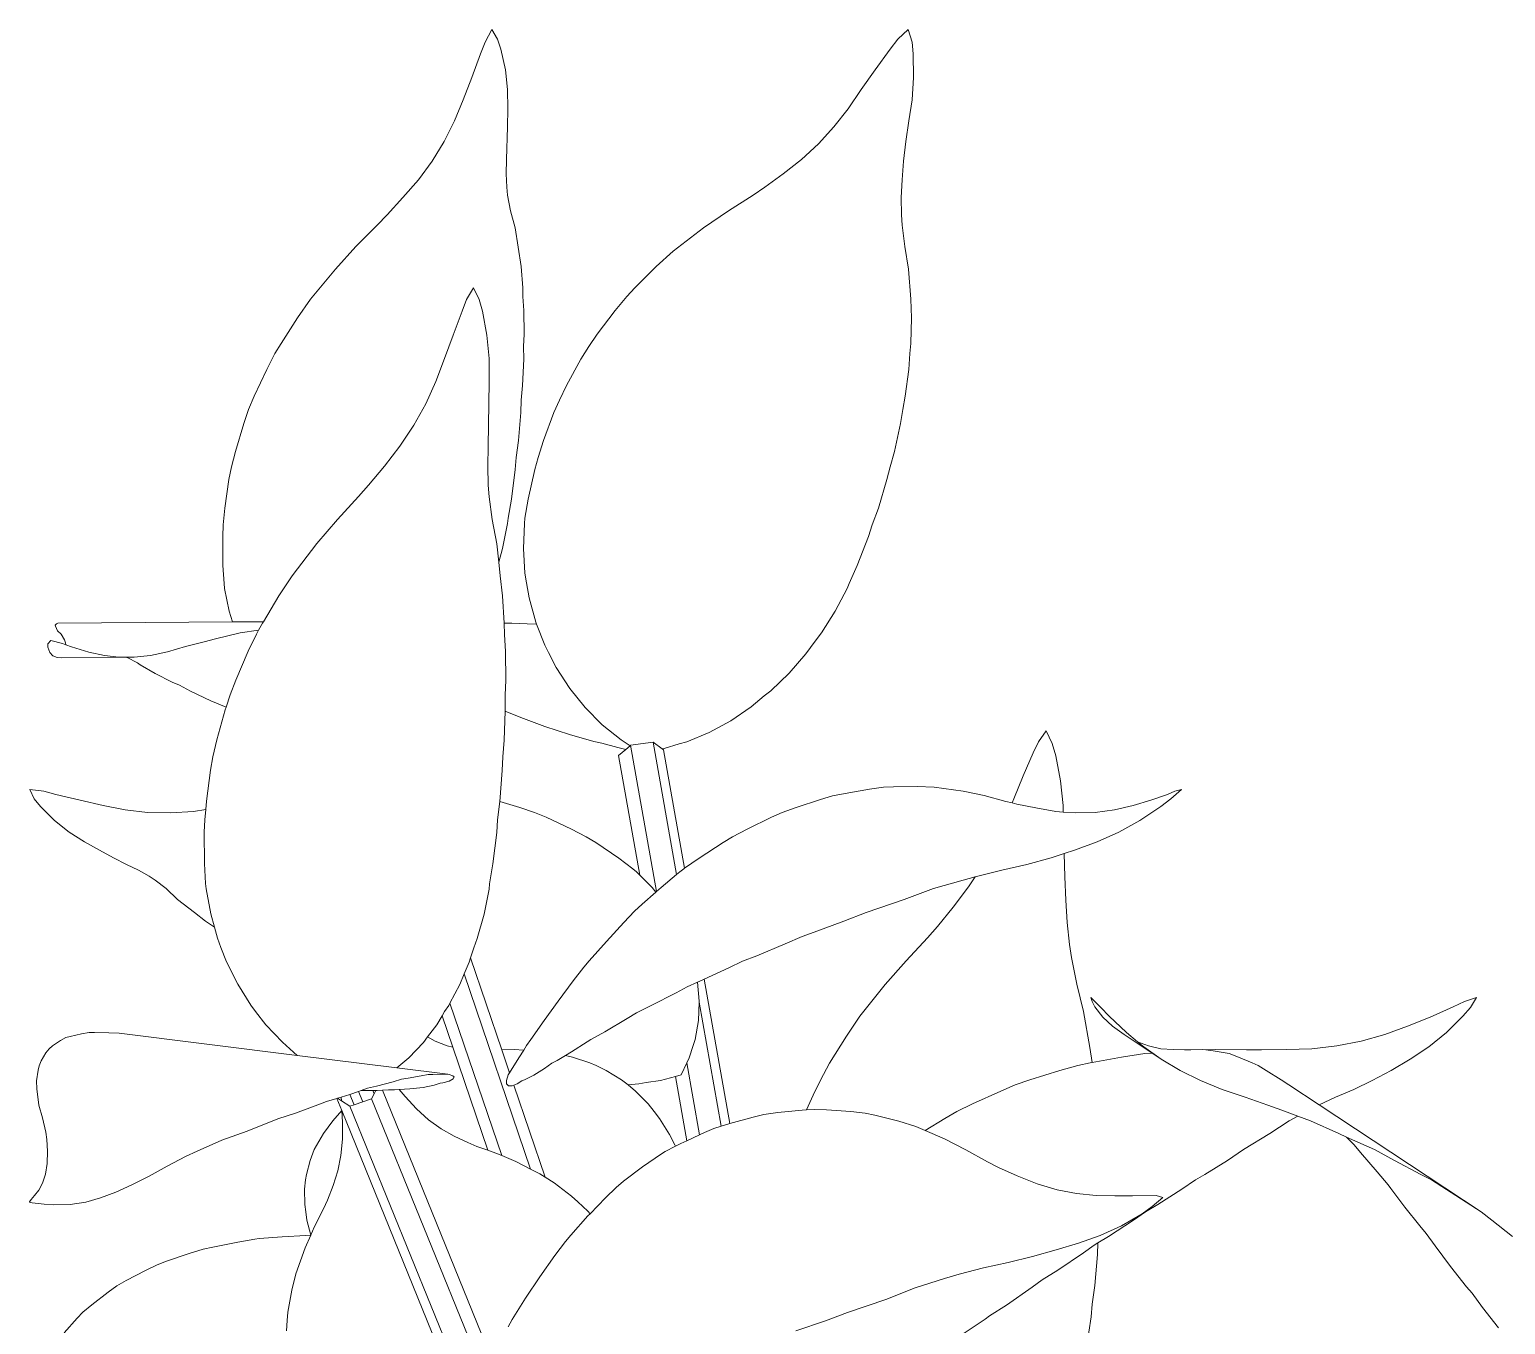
# Model space of a CAD drawing. Header units: metres. Extents: x 12.2 to 77.2, y 18.8 to 35.5.
# Drawn here: x 56.2388 to 56.5963, y 30.3797 to 30.6933 of the extents above; entities that cross this region are included whole.
import ezdxf

# ---------------------------------------------------------------- set-up
doc = ezdxf.new("R2010")
doc.units = ezdxf.units.M
doc.layers.add('0inne_gulv', color=7, linetype='Continuous', lineweight=13)

# ---------------------------------------------------------------- blocks, each defined once
blk = doc.blocks.new('One bedroom house fr')
for p, q in [((1.35271, -1.77293), (1.35104, -1.77595)), ((1.35271, -1.77293), (1.35408, -1.77525)), ((1.45354, -1.77293), (1.45101, -1.77525)), ((1.45354, -1.77293), (1.45448, -1.77595)), ((1.34996, -1.77883), (1.35104, -1.77595)), ((1.35489, -1.7777), (1.35408, -1.77525)), ((1.44914, -1.7777), (1.45101, -1.77525)), ((1.45477, -1.77883), (1.45448, -1.77595)), ((1.34996, -1.77883), (1.34779, -1.78454)), ((1.35489, -1.7777), (1.35597, -1.78266)), ((1.44914, -1.7777), (1.44552, -1.78266)), ((1.45477, -1.77883), (1.45486, -1.78454)), ((1.35649, -1.78746), (1.35597, -1.78266)), ((1.44217, -1.78746), (1.44552, -1.78266)), ((1.34571, -1.78993), (1.34779, -1.78454)), ((1.35652, -1.79211), (1.35649, -1.78746)), ((1.43898, -1.79211), (1.44217, -1.78746)), ((1.45448, -1.78993), (1.45486, -1.78454)), ((1.34362, -1.79507), (1.34571, -1.78993)), ((1.45372, -1.79507), (1.45448, -1.78993)), ((1.35652, -1.79211), (1.35645, -1.79651)), ((1.43898, -1.79211), (1.43555, -1.79651)), ((1.34116, -1.80002), (1.34362, -1.79507)), ((1.35645, -1.79651), (1.35626, -1.8044)), ((1.43555, -1.79651), (1.43178, -1.80062)), ((1.453, -1.80002), (1.45372, -1.79507)), ((1.34116, -1.80002), (1.33826, -1.80477)), ((1.43178, -1.80062), (1.42767, -1.8044)), ((1.453, -1.80002), (1.45243, -1.80477)), ((1.33826, -1.80477), (1.3349, -1.80931)), ((1.35626, -1.8044), (1.35615, -1.80785)), ((1.42767, -1.8044), (1.42327, -1.80785)), ((1.45243, -1.80477), (1.45205, -1.80931)), ((1.35629, -1.81112), (1.35615, -1.80785)), ((1.41878, -1.81112), (1.42327, -1.80785)), ((1.33113, -1.8136), (1.3349, -1.80931)), ((1.35629, -1.81112), (1.35651, -1.81305)), ((1.41878, -1.81112), (1.41595, -1.81305)), ((1.45182, -1.8136), (1.45205, -1.80931)), ((1.33113, -1.8136), (1.32729, -1.81779)), ((1.35651, -1.81305), (1.35723, -1.81683)), ((1.41595, -1.81305), (1.40997, -1.81683)), ((1.45182, -1.8136), (1.45188, -1.81779)), ((1.32729, -1.81779), (1.32486, -1.82032)), ((1.35833, -1.82098), (1.35723, -1.81683)), ((1.40393, -1.82098), (1.40997, -1.81683)), ((1.45188, -1.81779), (1.45206, -1.82032)), ((1.32486, -1.82032), (1.31974, -1.82545)), ((1.35833, -1.82098), (1.35977, -1.83033)), ((1.3966, -1.82664), (1.40393, -1.82098)), ((1.45206, -1.82032), (1.45275, -1.82545)), ((1.31974, -1.82545), (1.31477, -1.83099)), ((1.3925, -1.83033), (1.3966, -1.82664)), ((1.45275, -1.82545), (1.45365, -1.83099)), ((1.36018, -1.83548), (1.35977, -1.83033)), ((1.38732, -1.83548), (1.3925, -1.83033)), ((1.31477, -1.83099), (1.30876, -1.83822)), ((1.45365, -1.83099), (1.45416, -1.83822)), ((1.34823, -1.83547), (1.34657, -1.83832)), ((1.34823, -1.83547), (1.34961, -1.83832)), ((1.36018, -1.83548), (1.3602, -1.83762)), ((1.3602, -1.83762), (1.36045, -1.84097)), ((1.38537, -1.83762), (1.38256, -1.84097)), ((1.38732, -1.83548), (1.38537, -1.83762)), ((1.30876, -1.83822), (1.30559, -1.84278)), ((1.34548, -1.84117), (1.34332, -1.84696)), ((1.34548, -1.84117), (1.34657, -1.83832)), ((1.35041, -1.84117), (1.34961, -1.83832)), ((1.35041, -1.84117), (1.3515, -1.84696)), ((1.36045, -1.84097), (1.36051, -1.84674)), ((1.38256, -1.84097), (1.37819, -1.84674)), ((1.45416, -1.83822), (1.45434, -1.84278)), ((1.30559, -1.84278), (1.30161, -1.84893)), ((1.45434, -1.84278), (1.45417, -1.84893)), ((1.34123, -1.8526), (1.34332, -1.84696)), ((1.35201, -1.85261), (1.3515, -1.84696)), ((1.36037, -1.84968), (1.36051, -1.84674)), ((1.3762, -1.84968), (1.37819, -1.84674)), ((1.29814, -1.85528), (1.30013, -1.85142)), ((1.30013, -1.85142), (1.30161, -1.84893)), ((1.36041, -1.85279), (1.36037, -1.84968)), ((1.37426, -1.85279), (1.3762, -1.84968)), ((1.45368, -1.85528), (1.45393, -1.85142)), ((1.45393, -1.85142), (1.45417, -1.84893)), ((1.29814, -1.85528), (1.29511, -1.86176)), ((1.33914, -1.85814), (1.34123, -1.8526)), ((1.35205, -1.85815), (1.35201, -1.85261)), ((1.36014, -1.85912), (1.36041, -1.85279)), ((1.37077, -1.85912), (1.37426, -1.85279)), ((1.45368, -1.85528), (1.45284, -1.86176)), ((1.33668, -1.86354), (1.33914, -1.85814)), ((1.35205, -1.85815), (1.35197, -1.86355)), ((1.3598, -1.86271), (1.36014, -1.85912)), ((1.36903, -1.86271), (1.37077, -1.85912)), ((1.29511, -1.86176), (1.29376, -1.86498)), ((1.35969, -1.86568), (1.3598, -1.86271)), ((1.36773, -1.86568), (1.36903, -1.86271)), ((1.45284, -1.86176), (1.45222, -1.86498)), ((1.29376, -1.86498), (1.29257, -1.86838)), ((1.33668, -1.86354), (1.33378, -1.86877)), ((1.35197, -1.86355), (1.35178, -1.87383)), ((1.35969, -1.86568), (1.3591, -1.87248)), ((1.36773, -1.86568), (1.36516, -1.87248)), ((1.45222, -1.86498), (1.45168, -1.86838)), ((1.29257, -1.86838), (1.29054, -1.87511)), ((1.33378, -1.86877), (1.33042, -1.87381)), ((1.45168, -1.86838), (1.4502, -1.87511)), ((1.3591, -1.87248), (1.35855, -1.87661)), ((1.36516, -1.87248), (1.36386, -1.87661)), ((1.29054, -1.87511), (1.28959, -1.87883)), ((1.32665, -1.87864), (1.33042, -1.87381)), ((1.35178, -1.87383), (1.35167, -1.87865)), ((1.35832, -1.87946), (1.35855, -1.87661)), ((1.36306, -1.87946), (1.36386, -1.87661)), ((1.4502, -1.87511), (1.44916, -1.87883)), ((1.289, -1.88191), (1.28959, -1.87883)), ((1.32665, -1.87864), (1.32281, -1.88328)), ((1.35182, -1.8833), (1.35167, -1.87865)), ((1.35743, -1.88665), (1.35832, -1.87946)), ((1.36146, -1.88665), (1.36306, -1.87946)), ((1.4484, -1.88191), (1.44916, -1.87883)), ((1.288, -1.88881), (1.289, -1.88191)), ((1.32281, -1.88328), (1.32039, -1.88606)), ((1.35182, -1.8833), (1.35203, -1.88608)), ((1.44631, -1.88881), (1.4484, -1.88191)), ((1.32039, -1.88606), (1.31526, -1.8916)), ((1.35203, -1.88608), (1.35275, -1.89162)), ((1.35743, -1.88665), (1.35662, -1.89129)), ((1.36146, -1.88665), (1.36071, -1.89129)), ((1.28761, -1.8929), (1.288, -1.88881)), ((1.35662, -1.89129), (1.35646, -1.89256)), ((1.36071, -1.89129), (1.36055, -1.89256)), ((1.44482, -1.8929), (1.44631, -1.88881)), ((1.28749, -1.89573), (1.28761, -1.8929)), ((1.31526, -1.8916), (1.31029, -1.89744)), ((1.35385, -1.89747), (1.35275, -1.89162)), ((1.35646, -1.89256), (1.35526, -1.89862)), ((1.36055, -1.89256), (1.36033, -1.89862)), ((1.4439, -1.89573), (1.44482, -1.8929)), ((1.28749, -1.89573), (1.28754, -1.90271)), ((1.31029, -1.89744), (1.30428, -1.90521)), ((1.35435, -1.90191), (1.35385, -1.89747)), ((1.35526, -1.89862), (1.35435, -1.90191)), ((1.36033, -1.89862), (1.36069, -1.90461)), ((1.4439, -1.89573), (1.44121, -1.90271)), ((1.35472, -1.90524), (1.35435, -1.90191)), ((1.28782, -1.90709), (1.28754, -1.90271)), ((1.30428, -1.90521), (1.30111, -1.91005)), ((1.35529, -1.91008), (1.35472, -1.90524)), ((1.36069, -1.90461), (1.36106, -1.90695)), ((1.43923, -1.90709), (1.44121, -1.90271)), ((1.28795, -1.9083), (1.28782, -1.90709)), ((1.28908, -1.91382), (1.28795, -1.9083)), ((1.3617, -1.9106), (1.36106, -1.90695)), ((1.43586, -1.91382), (1.43874, -1.9083)), ((1.43874, -1.9083), (1.43923, -1.90709)), ((1.30111, -1.91005), (1.29733, -1.91636)), ((1.3557, -1.91671), (1.35529, -1.91008)), ((1.3617, -1.9106), (1.36333, -1.91646)), ((1.28987, -1.91641), (1.24753, -1.91671)), ((1.28908, -1.91382), (1.28987, -1.91641)), ((1.29733, -1.91636), (1.28987, -1.91641)), ((1.29733, -1.91636), (1.29713, -1.91667)), ((1.36333, -1.91646), (1.36353, -1.91696)), ((1.43586, -1.91382), (1.4325, -1.91907)), ((1.24722, -1.91685), (1.24687, -1.91718)), ((1.24687, -1.91718), (1.24694, -1.91742)), ((1.24694, -1.91742), (1.24743, -1.91855)), ((1.24722, -1.91685), (1.24753, -1.91671)), ((1.24743, -1.91855), (1.24832, -1.91939)), ((1.24913, -1.92076), (1.24832, -1.91939)), ((1.28577, -1.9205), (1.29172, -1.91908)), ((1.29172, -1.91908), (1.29617, -1.91843)), ((1.29366, -1.92351), (1.29566, -1.91938)), ((1.29566, -1.91938), (1.29617, -1.91843)), ((1.29617, -1.91843), (1.29713, -1.91667)), ((1.3557, -1.91671), (1.35572, -1.91942)), ((1.3557, -1.91671), (1.35754, -1.91671)), ((1.35572, -1.91942), (1.35597, -1.92355)), ((1.35754, -1.91671), (1.36123, -1.91686)), ((1.36123, -1.91686), (1.36353, -1.91696)), ((1.36353, -1.91696), (1.3655, -1.92206)), ((1.43099, -1.92102), (1.4325, -1.91907)), ((1.24581, -1.92086), (1.24515, -1.92169)), ((1.24515, -1.92251), (1.24515, -1.92169)), ((1.24515, -1.92251), (1.24556, -1.92378)), ((1.24581, -1.92086), (1.24867, -1.92166)), ((1.24944, -1.92194), (1.24867, -1.92166)), ((1.24937, -1.92144), (1.24913, -1.92076)), ((1.24937, -1.92144), (1.24944, -1.92194)), ((1.25086, -1.92247), (1.24944, -1.92194)), ((1.25086, -1.92247), (1.25503, -1.92371)), ((1.26995, -1.9245), (1.27412, -1.92365)), ((1.27849, -1.92239), (1.27412, -1.92365)), ((1.27849, -1.92239), (1.28295, -1.92121)), ((1.28295, -1.92121), (1.28577, -1.9205)), ((1.29366, -1.92351), (1.29063, -1.93051)), ((1.35597, -1.92355), (1.35604, -1.93055)), ((1.3655, -1.92206), (1.36637, -1.92377)), ((1.42878, -1.9241), (1.43099, -1.92102)), ((1.24634, -1.92462), (1.24556, -1.92378)), ((1.24741, -1.92505), (1.24634, -1.92462)), ((1.24741, -1.92505), (1.24834, -1.92506)), ((1.26235, -1.92494), (1.24834, -1.92506)), ((1.25882, -1.92453), (1.25503, -1.92371)), ((1.26235, -1.92494), (1.25882, -1.92453)), ((1.26426, -1.92494), (1.26235, -1.92494)), ((1.26603, -1.92493), (1.26426, -1.92494)), ((1.26434, -1.92499), (1.26426, -1.92494)), ((1.26434, -1.92499), (1.26683, -1.92631)), ((1.26603, -1.92493), (1.26995, -1.9245)), ((1.26683, -1.92631), (1.26748, -1.92677)), ((1.26748, -1.92677), (1.27111, -1.9289)), ((1.36637, -1.92377), (1.36827, -1.92746)), ((1.42878, -1.9241), (1.42469, -1.92881)), ((1.27111, -1.9289), (1.2752, -1.93096)), ((1.29063, -1.93051), (1.28928, -1.93403)), ((1.35589, -1.93407), (1.35604, -1.93055)), ((1.36827, -1.92746), (1.37155, -1.93252)), ((1.42023, -1.93307), (1.42469, -1.92881)), ((1.2752, -1.93096), (1.277, -1.93174)), ((1.2797, -1.93321), (1.277, -1.93174)), ((1.2797, -1.93321), (1.28458, -1.93552)), ((1.28928, -1.93403), (1.28829, -1.93705)), ((1.35593, -1.93771), (1.35589, -1.93407)), ((1.37528, -1.93715), (1.37155, -1.93252)), ((1.41551, -1.93696), (1.41867, -1.9343)), ((1.42023, -1.93307), (1.41867, -1.9343)), ((1.28458, -1.93552), (1.28829, -1.93705)), ((1.28809, -1.93766), (1.28606, -1.94495)), ((1.28829, -1.93705), (1.28809, -1.93766)), ((1.35592, -1.93799), (1.35593, -1.93771)), ((1.37528, -1.93715), (1.37942, -1.94129)), ((1.41054, -1.94037), (1.41551, -1.93696)), ((1.35566, -1.945), (1.35592, -1.93799)), ((1.35968, -1.93957), (1.35592, -1.93799)), ((1.36555, -1.94175), (1.35968, -1.93957)), ((1.37942, -1.94129), (1.38096, -1.94252)), ((1.41054, -1.94037), (1.40532, -1.94319)), ((1.28606, -1.94495), (1.28512, -1.94904)), ((1.35532, -1.94908), (1.35566, -1.945)), ((1.36555, -1.94175), (1.37146, -1.94368)), ((1.37736, -1.94534), (1.37146, -1.94368)), ((1.38096, -1.94252), (1.38397, -1.94497)), ((1.38616, -1.94637), (1.38397, -1.94497)), ((1.39991, -1.94541), (1.40532, -1.94319)), ((1.48696, -1.9428), (1.48507, -1.94541)), ((1.48696, -1.9428), (1.48843, -1.94587)), ((1.37736, -1.94534), (1.37935, -1.9458)), ((1.38317, -1.94685), (1.37935, -1.9458)), ((1.38512, -1.94728), (1.38317, -1.94685)), ((1.38512, -1.94728), (1.3834, -1.94879)), ((1.38616, -1.94637), (1.38512, -1.94728)), ((1.38629, -1.94625), (1.38616, -1.94637)), ((1.39174, -1.94555), (1.38629, -1.94625)), ((1.39257, -1.98171), (1.38629, -1.94625)), ((1.39742, -1.97759), (1.39174, -1.94555)), ((1.39397, -1.94715), (1.39174, -1.94555)), ((1.39397, -1.94715), (1.39442, -1.94707)), ((1.3943, -1.94739), (1.39397, -1.94715)), ((1.3943, -1.94739), (1.39937, -1.97601)), ((1.39442, -1.94707), (1.39802, -1.94595)), ((1.39991, -1.94541), (1.39802, -1.94595)), ((1.48382, -1.9481), (1.4814, -1.95368)), ((1.48382, -1.9481), (1.48507, -1.94541)), ((1.48927, -1.94884), (1.48843, -1.94587)), ((1.28452, -1.95234), (1.28512, -1.94904)), ((1.35521, -1.95239), (1.35532, -1.94908)), ((1.38853, -1.97773), (1.3834, -1.94879)), ((1.48927, -1.94884), (1.49043, -1.95491)), ((1.28353, -1.95982), (1.28452, -1.95234)), ((1.35521, -1.95239), (1.35463, -1.95987)), ((1.47914, -1.95921), (1.4814, -1.95368)), ((1.49105, -1.96083), (1.49043, -1.95491)), ((1.24072, -1.95698), (1.24411, -1.9574)), ((1.24072, -1.95698), (1.2418, -1.95923)), ((1.24331, -1.96112), (1.2418, -1.95923)), ((1.24707, -1.95816), (1.24411, -1.9574)), ((1.24707, -1.95816), (1.25292, -1.95958)), ((1.43233, -1.9594), (1.42639, -1.96134)), ((1.43524, -1.95853), (1.43233, -1.9594)), ((1.43826, -1.95793), (1.43524, -1.95853)), ((1.44415, -1.95693), (1.43826, -1.95793)), ((1.44415, -1.95693), (1.44755, -1.95646)), ((1.44755, -1.95646), (1.44996, -1.95635)), ((1.45572, -1.95629), (1.44996, -1.95635)), ((1.45984, -1.95641), (1.45572, -1.95629)), ((1.46684, -1.95741), (1.45984, -1.95641)), ((1.47196, -1.95844), (1.46684, -1.95741)), ((1.47721, -1.95989), (1.47196, -1.95844)), ((1.47873, -1.96025), (1.47914, -1.95921)), ((1.51635, -1.95816), (1.51234, -1.95958)), ((1.51473, -1.96112), (1.51714, -1.95923)), ((1.51635, -1.95816), (1.51813, -1.9574)), ((1.51973, -1.95698), (1.51714, -1.95923)), ((1.51973, -1.95698), (1.51813, -1.9574)), ((1.24331, -1.96112), (1.2467, -1.9645)), ((1.25848, -1.96084), (1.25292, -1.95958)), ((1.26385, -1.96189), (1.25848, -1.96084)), ((1.26928, -1.96252), (1.26385, -1.96189)), ((1.26928, -1.96252), (1.27481, -1.96266)), ((1.27481, -1.96266), (1.28044, -1.9623)), ((1.28335, -1.96186), (1.28044, -1.9623)), ((1.28313, -1.96432), (1.28335, -1.96186)), ((1.28335, -1.96186), (1.28353, -1.95982)), ((1.35462, -1.95993), (1.35407, -1.96436)), ((1.35463, -1.95987), (1.35462, -1.95993)), ((1.35462, -1.95993), (1.35942, -1.96134)), ((1.35942, -1.96134), (1.36299, -1.96254)), ((1.36582, -1.96372), (1.36299, -1.96254)), ((1.42045, -1.96372), (1.423, -1.96254)), ((1.42639, -1.96134), (1.423, -1.96254)), ((1.47873, -1.96025), (1.47721, -1.95989)), ((1.47989, -1.96052), (1.47873, -1.96025)), ((1.48444, -1.96145), (1.47989, -1.96052)), ((1.48444, -1.96145), (1.48927, -1.9623)), ((1.49109, -1.96244), (1.48927, -1.9623)), ((1.49109, -1.96244), (1.49105, -1.96083)), ((1.49407, -1.96266), (1.49109, -1.96244)), ((1.49883, -1.96252), (1.49407, -1.96266)), ((1.49883, -1.96252), (1.50351, -1.96189)), ((1.50351, -1.96189), (1.50807, -1.96084)), ((1.50807, -1.96084), (1.51234, -1.95958)), ((1.51473, -1.96112), (1.50967, -1.9645)), ((1.25028, -1.96732), (1.2467, -1.9645)), ((1.28302, -1.96735), (1.28313, -1.96432)), ((1.35385, -1.9674), (1.35407, -1.96436)), ((1.37196, -1.96658), (1.36582, -1.96372)), ((1.41455, -1.96658), (1.42045, -1.96372)), ((1.50454, -1.96732), (1.50967, -1.9645)), ((1.25403, -1.96966), (1.25028, -1.96732)), ((1.25403, -1.96966), (1.25765, -1.97171)), ((1.28302, -1.96735), (1.28307, -1.97493)), ((1.35295, -1.97498), (1.35385, -1.9674)), ((1.3755, -1.96843), (1.37196, -1.96658)), ((1.37785, -1.96985), (1.3755, -1.96843)), ((1.37785, -1.96985), (1.38345, -1.97362)), ((1.40868, -1.96985), (1.4029, -1.97362)), ((1.40868, -1.96985), (1.41095, -1.96843)), ((1.41095, -1.96843), (1.41455, -1.96658)), ((1.49929, -1.96966), (1.49382, -1.97171)), ((1.49929, -1.96966), (1.50454, -1.96732)), ((1.25765, -1.97171), (1.26105, -1.97354)), ((1.26105, -1.97354), (1.26419, -1.97514)), ((1.38683, -1.97616), (1.38345, -1.97362)), ((1.39937, -1.97601), (1.4029, -1.97362)), ((1.48815, -1.97354), (1.48227, -1.97514)), ((1.49133, -1.97252), (1.48815, -1.97354)), ((1.49382, -1.97171), (1.49133, -1.97252)), ((1.49133, -1.97252), (1.49151, -1.97816)), ((1.26419, -1.97514), (1.26707, -1.9765)), ((1.26967, -1.97796), (1.26707, -1.9765)), ((1.28334, -1.97976), (1.28307, -1.97493)), ((1.35295, -1.97498), (1.35214, -1.97981)), ((1.38772, -1.97691), (1.38683, -1.97616)), ((1.38853, -1.97773), (1.38772, -1.97691)), ((1.39742, -1.97759), (1.39821, -1.97691)), ((1.39821, -1.97691), (1.39915, -1.97616)), ((1.39915, -1.97616), (1.39937, -1.97601)), ((1.47039, -1.97796), (1.47625, -1.9765)), ((1.48227, -1.97514), (1.47625, -1.9765)), ((1.26967, -1.97796), (1.27112, -1.97891)), ((1.27112, -1.97891), (1.2738, -1.98099)), ((1.28348, -1.98106), (1.28334, -1.97976)), ((1.35214, -1.97981), (1.35199, -1.9811)), ((1.39153, -1.98076), (1.38853, -1.97773)), ((1.39153, -1.98076), (1.39242, -1.98185)), ((1.39366, -1.98076), (1.39257, -1.98171)), ((1.39366, -1.98076), (1.39742, -1.97759)), ((1.46685, -1.97891), (1.45968, -1.98099)), ((1.46446, -1.98546), (1.46818, -1.98054)), ((1.46977, -1.97813), (1.46685, -1.97891)), ((1.46977, -1.97813), (1.46818, -1.98054)), ((1.47039, -1.97796), (1.46977, -1.97813)), ((1.49151, -1.97816), (1.49177, -1.98376)), ((1.27655, -1.98361), (1.2738, -1.98099)), ((1.28066, -1.98674), (1.27655, -1.98361)), ((1.2846, -1.98713), (1.28348, -1.98106)), ((1.35199, -1.9811), (1.35079, -1.98718)), ((1.39242, -1.98185), (1.38908, -1.98478)), ((1.39257, -1.98171), (1.39242, -1.98185)), ((1.44333, -1.98674), (1.45258, -1.98361)), ((1.45258, -1.98361), (1.45968, -1.98099)), ((1.49177, -1.98376), (1.49208, -1.98922)), ((1.28334, -1.98887), (1.28066, -1.98674)), ((1.2846, -1.98713), (1.28547, -1.99032)), ((1.35079, -1.98718), (1.34912, -1.99307)), ((1.38468, -1.98918), (1.38727, -1.98644)), ((1.38727, -1.98644), (1.38908, -1.98478)), ((1.43798, -1.98887), (1.44333, -1.98674)), ((1.46446, -1.98546), (1.46063, -1.99015)), ((1.28547, -1.99032), (1.28334, -1.98887)), ((1.28547, -1.99032), (1.2862, -1.99303)), ((1.38468, -1.98918), (1.38043, -1.99381)), ((1.43079, -1.99157), (1.42789, -1.99259)), ((1.43079, -1.99157), (1.43798, -1.98887)), ((1.46063, -1.99015), (1.4582, -1.99294)), ((1.49265, -1.99451), (1.49208, -1.98922)), ((1.28701, -1.99527), (1.2862, -1.99303)), ((1.34912, -1.99307), (1.34828, -1.99532)), ((1.37627, -1.99848), (1.38043, -1.99381)), ((1.42375, -1.9944), (1.41685, -1.99726)), ((1.42789, -1.99259), (1.42375, -1.9944)), ((1.4582, -1.99294), (1.45303, -1.99846)), ((1.49265, -1.99451), (1.49313, -1.9977)), ((1.28841, -1.99873), (1.28701, -1.99527)), ((1.28841, -1.99873), (1.29115, -2.00417)), ((1.34718, -1.99877), (1.34751, -1.99774)), ((1.34751, -1.99774), (1.34828, -1.99532)), ((1.35509, -2.02002), (1.34751, -1.99774)), ((1.37627, -1.99848), (1.37498, -1.99998)), ((1.41012, -2.00019), (1.41343, -1.99859)), ((1.41343, -1.99859), (1.41685, -1.99726)), ((1.45303, -1.99846), (1.44794, -2.0042)), ((1.49313, -1.9977), (1.49442, -2.0041)), ((1.34598, -2.00166), (1.34491, -2.0042)), ((1.34718, -1.99877), (1.34598, -2.00166)), ((1.36204, -2.0489), (1.34598, -2.00166)), ((1.3724, -2.00335), (1.37498, -1.99998)), ((1.40415, -2.00294), (1.41012, -2.00019)), ((1.29428, -2.00924), (1.29115, -2.00417)), ((1.34491, -2.0042), (1.34253, -2.00871)), ((1.36876, -2.00823), (1.3724, -2.00335)), ((1.39731, -2.00622), (1.40002, -2.00476)), ((1.40002, -2.00476), (1.40251, -2.00367)), ((1.40251, -2.00367), (1.40361, -2.00319)), ((1.4029, -2.00823), (1.40251, -2.00367)), ((1.40361, -2.00319), (1.40415, -2.00294)), ((1.40415, -2.00294), (1.41034, -2.03788)), ((1.44794, -2.0042), (1.44183, -2.01191)), ((1.49603, -2.01075), (1.49442, -2.0041)), ((1.29428, -2.00924), (1.2954, -2.01075)), ((1.34223, -2.00927), (1.34123, -2.01078)), ((1.34253, -2.00871), (1.34223, -2.00927)), ((1.3551, -2.04567), (1.34253, -2.00871)), ((1.36876, -2.00823), (1.36532, -2.01297)), ((1.39128, -2.00934), (1.38772, -2.01109)), ((1.39731, -2.00622), (1.39128, -2.00934)), ((1.40289, -2.00847), (1.40271, -2.01297)), ((1.4029, -2.00823), (1.40289, -2.00847)), ((1.40823, -2.03856), (1.40289, -2.00847)), ((1.49778, -2.00734), (1.5002, -2.00976)), ((1.49778, -2.00734), (1.49807, -2.00836)), ((1.49877, -2.00964), (1.49807, -2.00836)), ((1.58559, -2.00964), (1.58829, -2.00836)), ((1.59125, -2.00734), (1.58829, -2.00836)), ((1.59125, -2.00734), (1.58973, -2.00976)), ((1.29792, -2.01395), (1.2954, -2.01075)), ((1.34061, -2.01182), (1.33932, -2.01398)), ((1.34123, -2.01078), (1.34061, -2.01182)), ((1.34319, -2.0194), (1.34061, -2.01182)), ((1.3621, -2.01751), (1.36532, -2.01297)), ((1.38003, -2.01564), (1.38549, -2.01245)), ((1.38549, -2.01245), (1.38772, -2.01109)), ((1.40192, -2.01751), (1.40271, -2.01297)), ((1.44183, -2.01191), (1.43856, -2.01669)), ((1.49752, -2.0195), (1.49603, -2.01075)), ((1.49877, -2.00964), (1.50069, -2.0121)), ((1.50222, -2.01191), (1.5002, -2.00976)), ((1.50306, -2.01434), (1.50069, -2.0121)), ((1.50222, -2.01191), (1.5064, -2.01587)), ((1.57452, -2.01434), (1.58003, -2.0121)), ((1.58559, -2.00964), (1.58003, -2.0121)), ((1.58793, -2.01191), (1.58391, -2.01587)), ((1.58793, -2.01191), (1.58973, -2.00976)), ((1.25054, -2.01677), (1.25327, -2.01615)), ((1.25327, -2.01615), (1.25515, -2.01581)), ((1.25639, -2.01583), (1.25515, -2.01581)), ((1.25986, -2.01593), (1.25639, -2.01583)), ((1.25986, -2.01593), (1.26236, -2.01603)), ((1.30553, -2.02138), (1.26236, -2.01603)), ((1.30194, -2.01822), (1.29792, -2.01395)), ((1.33932, -2.01398), (1.3371, -2.01692)), ((1.38003, -2.01564), (1.37663, -2.01753)), ((1.50584, -2.01635), (1.50306, -2.01434)), ((1.51261, -2.02082), (1.50584, -2.01635)), ((1.50911, -2.0181), (1.5064, -2.01587)), ((1.56899, -2.01635), (1.56329, -2.01796)), ((1.56899, -2.01635), (1.57452, -2.01434)), ((1.57963, -2.01931), (1.58391, -2.01587)), ((1.24544, -2.01977), (1.24465, -2.02074)), ((1.24622, -2.01909), (1.24544, -2.01977)), ((1.24818, -2.01778), (1.24622, -2.01909)), ((1.2495, -2.01707), (1.24818, -2.01778)), ((1.25054, -2.01677), (1.2495, -2.01707)), ((1.30194, -2.01822), (1.30553, -2.02138)), ((1.33253, -2.022), (1.3361, -2.01825)), ((1.3371, -2.01692), (1.3361, -2.01825)), ((1.3371, -2.01692), (1.33891, -2.01796)), ((1.33891, -2.01796), (1.34182, -2.0191)), ((1.34182, -2.0191), (1.34319, -2.0194)), ((1.35168, -2.04436), (1.34319, -2.0194)), ((1.35509, -2.02002), (1.35809, -2.01994)), ((1.35699, -2.02561), (1.35509, -2.02002)), ((1.3604, -2.02008), (1.35809, -2.01994)), ((1.35923, -2.02195), (1.3604, -2.02008)), ((1.3604, -2.02008), (1.36109, -2.01898)), ((1.3621, -2.01751), (1.36109, -2.01898)), ((1.37578, -2.01811), (1.372, -2.02055)), ((1.37663, -2.01753), (1.37578, -2.01811)), ((1.40051, -2.02195), (1.40144, -2.01898)), ((1.40192, -2.01751), (1.40144, -2.01898)), ((1.43856, -2.01669), (1.43449, -2.02328)), ((1.49811, -2.02313), (1.49752, -2.0195)), ((1.50911, -2.0181), (1.51172, -2.0191)), ((1.51059, -2.01931), (1.50911, -2.0181)), ((1.51486, -2.02231), (1.51059, -2.01931)), ((1.51172, -2.0191), (1.51471, -2.01976)), ((1.51471, -2.01976), (1.51772, -2.01996)), ((1.52044, -2.02006), (1.51772, -2.01996)), ((1.52044, -2.02006), (1.52198, -2.02007)), ((1.52198, -2.02007), (1.52484, -2.01994)), ((1.52565, -2.02004), (1.52484, -2.01994)), ((1.52565, -2.02004), (1.52802, -2.01994)), ((1.52743, -2.02025), (1.52565, -2.02004)), ((1.53548, -2.02007), (1.52802, -2.01994)), ((1.53915, -2.02006), (1.53548, -2.02007)), ((1.53915, -2.02006), (1.54518, -2.01996)), ((1.55135, -2.01976), (1.54518, -2.01996)), ((1.5574, -2.0191), (1.55135, -2.01976)), ((1.56329, -2.01796), (1.5574, -2.0191)), ((1.57511, -2.02231), (1.57963, -2.01931)), ((1.24305, -2.02393), (1.24349, -2.02273)), ((1.24349, -2.02273), (1.24465, -2.02074)), ((1.32965, -2.02438), (1.30553, -2.02138)), ((1.33253, -2.022), (1.32965, -2.02438)), ((1.35699, -2.02561), (1.35923, -2.02195)), ((1.36544, -2.02452), (1.36721, -2.02329)), ((1.36848, -2.02262), (1.36721, -2.02329)), ((1.37056, -2.0214), (1.36848, -2.02262)), ((1.372, -2.02055), (1.37056, -2.0214)), ((1.37222, -2.02183), (1.37056, -2.0214)), ((1.37643, -2.02321), (1.37222, -2.02183)), ((1.37643, -2.02321), (1.37798, -2.02385)), ((1.39853, -2.02612), (1.39993, -2.02318)), ((1.39993, -2.02318), (1.40051, -2.02195)), ((1.40302, -2.04062), (1.39993, -2.02318)), ((1.43299, -2.02601), (1.43449, -2.02328)), ((1.49766, -2.02321), (1.49464, -2.02385)), ((1.49766, -2.02321), (1.49811, -2.02313)), ((1.49811, -2.02313), (1.5052, -2.02183)), ((1.5052, -2.02183), (1.51084, -2.02095)), ((1.51084, -2.02095), (1.51261, -2.02082)), ((1.51486, -2.02231), (1.51261, -2.02082)), ((1.51943, -2.02501), (1.51486, -2.02231)), ((1.53129, -2.02095), (1.52743, -2.02025)), ((1.53353, -2.02183), (1.53129, -2.02095)), ((1.53686, -2.02321), (1.53353, -2.02183)), ((1.53686, -2.02321), (1.53832, -2.02385)), ((1.57054, -2.02501), (1.57511, -2.02231)), ((1.24274, -2.02497), (1.2424, -2.02757)), ((1.24274, -2.02497), (1.24305, -2.02393)), ((1.32876, -2.02777), (1.33078, -2.02715)), ((1.342, -2.02591), (1.32965, -2.02438)), ((1.33238, -2.02693), (1.33078, -2.02715)), ((1.33559, -2.02637), (1.33238, -2.02693)), ((1.33728, -2.026), (1.33559, -2.02637)), ((1.33839, -2.02601), (1.33728, -2.026)), ((1.33839, -2.02601), (1.34077, -2.02597)), ((1.342, -2.02591), (1.34077, -2.02597)), ((1.34232, -2.026), (1.342, -2.02591)), ((1.34325, -2.02635), (1.34232, -2.026)), ((1.34327, -2.02708), (1.34234, -2.02762)), ((1.34325, -2.02635), (1.34358, -2.02661)), ((1.34327, -2.02708), (1.34346, -2.02668)), ((1.34346, -2.02668), (1.34358, -2.02661)), ((1.35667, -2.02612), (1.35624, -2.02745)), ((1.35667, -2.02612), (1.35699, -2.02561)), ((1.36058, -2.02731), (1.35997, -2.02754)), ((1.36283, -2.02614), (1.36058, -2.02731)), ((1.36544, -2.02452), (1.36283, -2.02614)), ((1.37798, -2.02385), (1.38039, -2.02508)), ((1.38039, -2.02508), (1.38406, -2.02733)), ((1.38569, -2.02853), (1.38406, -2.02733)), ((1.39717, -2.02648), (1.39355, -2.02745)), ((1.39853, -2.02612), (1.39717, -2.02648)), ((1.39993, -2.04205), (1.39717, -2.02648)), ((1.43092, -2.03009), (1.43299, -2.02601)), ((1.47945, -2.02854), (1.48301, -2.02733)), ((1.49027, -2.02508), (1.48301, -2.02733)), ((1.49464, -2.02385), (1.49027, -2.02508)), ((1.51943, -2.02501), (1.52436, -2.02744)), ((1.53832, -2.02385), (1.54029, -2.02508)), ((1.54029, -2.02508), (1.54387, -2.02733)), ((1.54579, -2.02854), (1.54387, -2.02733)), ((1.57054, -2.02501), (1.56598, -2.02744)), ((1.2424, -2.02757), (1.24246, -2.02951)), ((1.24246, -2.02951), (1.24295, -2.03346)), ((1.31621, -2.03149), (1.31828, -2.03082)), ((1.31828, -2.03082), (1.32037, -2.03014)), ((1.31828, -2.03082), (1.3193, -2.03333)), ((1.32037, -2.03014), (1.32104, -2.0299)), ((1.32141, -2.03261), (1.3204, -2.03013)), ((1.32104, -2.0299), (1.32255, -2.02934)), ((1.32104, -2.0299), (1.32383, -2.02988)), ((1.32255, -2.02934), (1.32475, -2.02884)), ((1.32416, -2.03069), (1.32352, -2.03189)), ((1.32416, -2.03069), (1.32383, -2.02988)), ((1.32383, -2.02988), (1.32459, -2.02988)), ((1.32459, -2.02988), (1.32416, -2.03069)), ((1.32459, -2.02988), (1.32491, -2.02988)), ((1.32475, -2.02884), (1.32876, -2.02777)), ((1.32491, -2.02988), (1.3262, -2.0298)), ((1.3262, -2.0298), (1.32767, -2.02971)), ((1.35263, -2.09481), (1.3262, -2.0298)), ((1.32909, -2.02971), (1.32767, -2.02971)), ((1.32909, -2.02971), (1.33026, -2.02965)), ((1.33026, -2.02965), (1.3328, -2.02951)), ((1.33164, -2.03133), (1.33026, -2.02965)), ((1.33602, -2.02915), (1.3328, -2.02951)), ((1.33602, -2.02915), (1.3387, -2.02861)), ((1.3387, -2.02861), (1.34014, -2.02814)), ((1.34082, -2.02804), (1.34014, -2.02814)), ((1.34082, -2.02804), (1.34234, -2.02762)), ((1.3562, -2.02797), (1.35624, -2.02745)), ((1.35622, -2.02831), (1.3562, -2.02797)), ((1.3567, -2.02879), (1.35622, -2.02831)), ((1.3567, -2.02879), (1.35758, -2.02877)), ((1.358, -2.02859), (1.35758, -2.02877)), ((1.35885, -2.02824), (1.358, -2.02859)), ((1.36558, -2.05088), (1.358, -2.02859)), ((1.35997, -2.02754), (1.35885, -2.02824)), ((1.38569, -2.02853), (1.38826, -2.02831)), ((1.38744, -2.03002), (1.38569, -2.02853)), ((1.39052, -2.03313), (1.38744, -2.03002)), ((1.38826, -2.02831), (1.39006, -2.02797)), ((1.39006, -2.02797), (1.39355, -2.02745)), ((1.43092, -2.03009), (1.42892, -2.03456)), ((1.46909, -2.03313), (1.47595, -2.03002)), ((1.47595, -2.03002), (1.47945, -2.02854)), ((1.52436, -2.02744), (1.52963, -2.02962)), ((1.5352, -2.0315), (1.52963, -2.02962)), ((1.55308, -2.03335), (1.54579, -2.02854)), ((1.55704, -2.0315), (1.56148, -2.02962)), ((1.56598, -2.02744), (1.56148, -2.02962)), ((1.24295, -2.03346), (1.24384, -2.0365)), ((1.30513, -2.03535), (1.31054, -2.03338)), ((1.31259, -2.03255), (1.31054, -2.03338)), ((1.31515, -2.03182), (1.31259, -2.03255)), ((1.31527, -2.03178), (1.31515, -2.03182)), ((1.31633, -2.03472), (1.31515, -2.03182)), ((1.31563, -2.03168), (1.31527, -2.03178)), ((1.31623, -2.03238), (1.31527, -2.03178)), ((1.31563, -2.03168), (1.31621, -2.03149)), ((1.31623, -2.03238), (1.31621, -2.03149)), ((1.3183, -2.03367), (1.31623, -2.03238)), ((1.3193, -2.03333), (1.3183, -2.03367)), ((1.35923, -2.13434), (1.3183, -2.03367)), ((1.32352, -2.03189), (1.3193, -2.03333)), ((1.35175, -2.10132), (1.32352, -2.03189)), ((1.33164, -2.03133), (1.33443, -2.03434)), ((1.33443, -2.03434), (1.33735, -2.03696)), ((1.39202, -2.03497), (1.39052, -2.03313)), ((1.43076, -2.03447), (1.42892, -2.03456)), ((1.43378, -2.03453), (1.43076, -2.03447)), ((1.46534, -2.03497), (1.46909, -2.03313)), ((1.5352, -2.0315), (1.5407, -2.03344)), ((1.5407, -2.03344), (1.54408, -2.03466)), ((1.55704, -2.0315), (1.55308, -2.03335)), ((1.59233, -2.05927), (1.55308, -2.03335)), ((1.24466, -2.04), (1.24384, -2.0365)), ((1.29339, -2.03972), (1.30085, -2.03675)), ((1.30085, -2.03675), (1.30513, -2.03535)), ((1.31413, -2.03723), (1.31191, -2.04034)), ((1.31633, -2.03472), (1.31413, -2.03723)), ((1.31634, -2.03475), (1.31633, -2.03472)), ((1.3165, -2.03752), (1.31634, -2.03475)), ((1.35591, -2.13208), (1.31634, -2.03475)), ((1.3165, -2.04167), (1.3165, -2.03752)), ((1.33735, -2.03696), (1.34041, -2.03915)), ((1.39328, -2.03664), (1.39202, -2.03497)), ((1.39328, -2.03664), (1.39573, -2.04058)), ((1.40823, -2.03856), (1.41008, -2.03796)), ((1.41008, -2.03796), (1.41034, -2.03788)), ((1.41034, -2.03788), (1.41597, -2.03632)), ((1.41597, -2.03632), (1.41853, -2.03573)), ((1.42192, -2.03522), (1.41853, -2.03573)), ((1.42785, -2.03462), (1.42192, -2.03522)), ((1.42892, -2.03456), (1.42785, -2.03462)), ((1.43967, -2.03497), (1.43378, -2.03453)), ((1.43967, -2.03497), (1.44308, -2.03541)), ((1.44308, -2.03541), (1.44548, -2.03588)), ((1.45124, -2.03733), (1.44548, -2.03588)), ((1.45536, -2.03863), (1.45124, -2.03733)), ((1.46245, -2.03664), (1.45766, -2.03961)), ((1.46245, -2.03664), (1.46534, -2.03497)), ((1.5458, -2.03723), (1.54118, -2.04034)), ((1.54408, -2.03466), (1.5479, -2.03607)), ((1.5479, -2.03607), (1.5458, -2.03723)), ((1.5479, -2.03607), (1.55102, -2.03723)), ((1.55102, -2.03723), (1.55786, -2.04034)), ((1.24489, -2.04174), (1.24466, -2.04)), ((1.28725, -2.04189), (1.29339, -2.03972)), ((1.31191, -2.04034), (1.30967, -2.04421)), ((1.34041, -2.03915), (1.34357, -2.04091)), ((1.34688, -2.04251), (1.34357, -2.04091)), ((1.39573, -2.04058), (1.39697, -2.04305)), ((1.40302, -2.04062), (1.39993, -2.04205)), ((1.4042, -2.04007), (1.40302, -2.04062)), ((1.4042, -2.04007), (1.40647, -2.03913)), ((1.40647, -2.03913), (1.40823, -2.03856)), ((1.45766, -2.03961), (1.45536, -2.03863)), ((1.46236, -2.04161), (1.45766, -2.03961)), ((1.46748, -2.04424), (1.46236, -2.04161)), ((1.54118, -2.04034), (1.53476, -2.04421)), ((1.55786, -2.04034), (1.55973, -2.04118)), ((1.55973, -2.04118), (1.56162, -2.04305)), ((1.55973, -2.04118), (1.56652, -2.04421)), ((1.24489, -2.04174), (1.24504, -2.0446)), ((1.24492, -2.04758), (1.24504, -2.0446)), ((1.27847, -2.0459), (1.28129, -2.04455)), ((1.28129, -2.04455), (1.28725, -2.04189)), ((1.30967, -2.04421), (1.30868, -2.04682)), ((1.3165, -2.04167), (1.31613, -2.04563)), ((1.34688, -2.04251), (1.34902, -2.04341)), ((1.34902, -2.04341), (1.35168, -2.04436)), ((1.35168, -2.04436), (1.35361, -2.04505)), ((1.3551, -2.04567), (1.35361, -2.04505)), ((1.38919, -2.04837), (1.39374, -2.04523)), ((1.39374, -2.04523), (1.39467, -2.04465)), ((1.39467, -2.04465), (1.39713, -2.0434)), ((1.39713, -2.0434), (1.39697, -2.04305)), ((1.39713, -2.0434), (1.39843, -2.04274)), ((1.39993, -2.04205), (1.39843, -2.04274)), ((1.47273, -2.04716), (1.46748, -2.04424)), ((1.53476, -2.04421), (1.53089, -2.04682)), ((1.56313, -2.04488), (1.56162, -2.04305)), ((1.56712, -2.04961), (1.56313, -2.04488)), ((1.56652, -2.04421), (1.57138, -2.04682)), ((1.24453, -2.05015), (1.24492, -2.04758)), ((1.27401, -2.0482), (1.26965, -2.05065)), ((1.27401, -2.0482), (1.27847, -2.0459)), ((1.30868, -2.04682), (1.30775, -2.05023)), ((1.31613, -2.04563), (1.31536, -2.04938)), ((1.35852, -2.04709), (1.3551, -2.04567)), ((1.36204, -2.0489), (1.35852, -2.04709)), ((1.38919, -2.04837), (1.38461, -2.05187)), ((1.47541, -2.0485), (1.47273, -2.04716)), ((1.47996, -2.05054), (1.47541, -2.0485)), ((1.53089, -2.04682), (1.52543, -2.05023)), ((1.57138, -2.04682), (1.57777, -2.05023)), ((1.24293, -2.05404), (1.24386, -2.05231)), ((1.24386, -2.05231), (1.24453, -2.05015)), ((1.26548, -2.05275), (1.26965, -2.05065)), ((1.30732, -2.05382), (1.30754, -2.05155)), ((1.30754, -2.05155), (1.30775, -2.05023)), ((1.31423, -2.0529), (1.31536, -2.04938)), ((1.36434, -2.05008), (1.36204, -2.0489)), ((1.36558, -2.05088), (1.36434, -2.05008)), ((1.36774, -2.05228), (1.36558, -2.05088)), ((1.37196, -2.05546), (1.36774, -2.05228)), ((1.3828, -2.05339), (1.38461, -2.05187)), ((1.47996, -2.05054), (1.48479, -2.05247)), ((1.51981, -2.05382), (1.52312, -2.05155)), ((1.52312, -2.05155), (1.52543, -2.05023)), ((1.56712, -2.04961), (1.56983, -2.05273)), ((1.58028, -2.05155), (1.57777, -2.05023)), ((1.59233, -2.05927), (1.58028, -2.05155)), ((1.24186, -2.05535), (1.24108, -2.05629)), ((1.24293, -2.05404), (1.24186, -2.05535)), ((1.25788, -2.05589), (1.25434, -2.0569)), ((1.26156, -2.05451), (1.25788, -2.05589)), ((1.26156, -2.05451), (1.26548, -2.05275)), ((1.30732, -2.05382), (1.30736, -2.0575)), ((1.31423, -2.0529), (1.31287, -2.05641)), ((1.37196, -2.05546), (1.37351, -2.05684)), ((1.3802, -2.05588), (1.37649, -2.05973)), ((1.3802, -2.05588), (1.3828, -2.05339)), ((1.48959, -2.05392), (1.48479, -2.05247)), ((1.49435, -2.05487), (1.48959, -2.05392)), ((1.49435, -2.05487), (1.49904, -2.05533)), ((1.49904, -2.05533), (1.50359, -2.05539)), ((1.50359, -2.05539), (1.50787, -2.05536)), ((1.50787, -2.05536), (1.51365, -2.0553)), ((1.51525, -2.0558), (1.51266, -2.05802)), ((1.51525, -2.0558), (1.51365, -2.0553)), ((1.51981, -2.05382), (1.51402, -2.0575)), ((1.56983, -2.05273), (1.57048, -2.05364)), ((1.57048, -2.05364), (1.57388, -2.05812)), ((1.24067, -2.05685), (1.24108, -2.05629)), ((1.24067, -2.05685), (1.24067, -2.05695)), ((1.24134, -2.05713), (1.24067, -2.05695)), ((1.24134, -2.05713), (1.24419, -2.05738)), ((1.24638, -2.05756), (1.24419, -2.05738)), ((1.24638, -2.05756), (1.25055, -2.05746)), ((1.25434, -2.0569), (1.25055, -2.05746)), ((1.30736, -2.0575), (1.30759, -2.05927)), ((1.30759, -2.05927), (1.30789, -2.06131)), ((1.31191, -2.05858), (1.30965, -2.06302)), ((1.31287, -2.05641), (1.31191, -2.05858)), ((1.37351, -2.05684), (1.37592, -2.0591)), ((1.37592, -2.0591), (1.37649, -2.05973)), ((1.51103, -2.05927), (1.50811, -2.06131)), ((1.51026, -2.05972), (1.51266, -2.05802)), ((1.51402, -2.0575), (1.51103, -2.05927)), ((1.57388, -2.05812), (1.57752, -2.0627)), ((1.59233, -2.05927), (1.59495, -2.06131)), ((1.30789, -2.06131), (1.30881, -2.0649)), ((1.30965, -2.06302), (1.30881, -2.0649)), ((1.3718, -2.06489), (1.37595, -2.06028)), ((1.37649, -2.05973), (1.37595, -2.06028)), ((1.50006, -2.065), (1.50519, -2.06266)), ((1.50811, -2.06131), (1.50209, -2.06523)), ((1.51026, -2.05972), (1.50519, -2.06266)), ((1.57752, -2.0627), (1.57905, -2.06454)), ((1.59495, -2.06131), (1.59996, -2.06523)), ((1.29116, -2.0666), (1.28508, -2.06781)), ((1.29116, -2.0666), (1.29523, -2.06586)), ((1.29523, -2.06586), (1.29632, -2.06576)), ((1.29632, -2.06576), (1.30185, -2.06535)), ((1.30185, -2.06535), (1.30761, -2.065)), ((1.3088, -2.06493), (1.30744, -2.06797)), ((1.30761, -2.065), (1.3088, -2.06493)), ((1.30881, -2.0649), (1.3088, -2.06493)), ((1.36793, -2.06985), (1.3705, -2.06643)), ((1.3718, -2.06489), (1.3705, -2.06643)), ((1.49481, -2.06685), (1.50006, -2.065)), ((1.50209, -2.06523), (1.49952, -2.0668)), ((1.5812, -2.06754), (1.57905, -2.06454)), ((1.27388, -2.07125), (1.27932, -2.0694)), ((1.27932, -2.0694), (1.28275, -2.0683)), ((1.28508, -2.06781), (1.28275, -2.0683)), ((1.30744, -2.06797), (1.3052, -2.07426)), ((1.36429, -2.075), (1.36793, -2.06985)), ((1.48367, -2.07006), (1.4778, -2.07153)), ((1.48935, -2.06851), (1.48367, -2.07006)), ((1.49481, -2.06685), (1.48935, -2.06851)), ((1.4898, -2.07338), (1.49597, -2.06924)), ((1.49597, -2.06924), (1.49862, -2.06735)), ((1.49952, -2.0668), (1.49862, -2.06735)), ((1.49942, -2.06958), (1.49875, -2.07715)), ((1.49942, -2.06958), (1.49952, -2.0668)), ((1.5812, -2.06754), (1.58494, -2.07252)), ((1.26879, -2.07346), (1.26406, -2.07594)), ((1.2716, -2.07209), (1.26879, -2.07346)), ((1.27388, -2.07125), (1.2716, -2.07209)), ((1.46592, -2.07438), (1.47177, -2.07286)), ((1.4778, -2.07153), (1.47177, -2.07286)), ((1.48599, -2.07576), (1.4898, -2.07338)), ((1.58494, -2.07252), (1.58883, -2.07743)), ((1.26184, -2.0772), (1.25971, -2.07872)), ((1.26406, -2.07594), (1.26184, -2.0772)), ((1.3052, -2.07426), (1.3042, -2.07825)), ((1.36429, -2.075), (1.36084, -2.08019)), ((1.46237, -2.0754), (1.45521, -2.07769)), ((1.46592, -2.07438), (1.46237, -2.0754)), ((1.48356, -2.07755), (1.48599, -2.07576)), ((1.49875, -2.07715), (1.49813, -2.08167)), ((1.25575, -2.08178), (1.25971, -2.07872)), ((1.3042, -2.07825), (1.30328, -2.08354)), ((1.35762, -2.08536), (1.36084, -2.08019)), ((1.43885, -2.08364), (1.4481, -2.08047)), ((1.4481, -2.08047), (1.45521, -2.07769)), ((1.48356, -2.07755), (1.47732, -2.08184)), ((1.58883, -2.07743), (1.59013, -2.07898)), ((1.59013, -2.07898), (1.59266, -2.08243)), ((1.25219, -2.08505), (1.25359, -2.08359)), ((1.25359, -2.08359), (1.25575, -2.08178)), ((1.30307, -2.08563), (1.30328, -2.08354)), ((1.4335, -2.08567), (1.43885, -2.08364)), ((1.47219, -2.08523), (1.47323, -2.08446)), ((1.47323, -2.08446), (1.47732, -2.08184)), ((1.49783, -2.08469), (1.49813, -2.08167)), ((1.59266, -2.08243), (1.59651, -2.08734)), ((1.25219, -2.08505), (1.24905, -2.08862)), ((1.3029, -2.08812), (1.30307, -2.08563)), ((1.35762, -2.08536), (1.35662, -2.0871)), ((1.42631, -2.08813), (1.4335, -2.08567)), ((1.46709, -2.08864), (1.47219, -2.08523)), ((1.49671, -2.09216), (1.49783, -2.08469))]:
    blk.add_line(p, q)

msp = doc.modelspace()

# ---------------------------------------------------------------- block references
at = {"layer": '0inne_gulv'}
msp.add_blockref('One bedroom house fr', (54.9981, 32.46623), dxfattribs=at)

doc.saveas('drawing.dxf')
